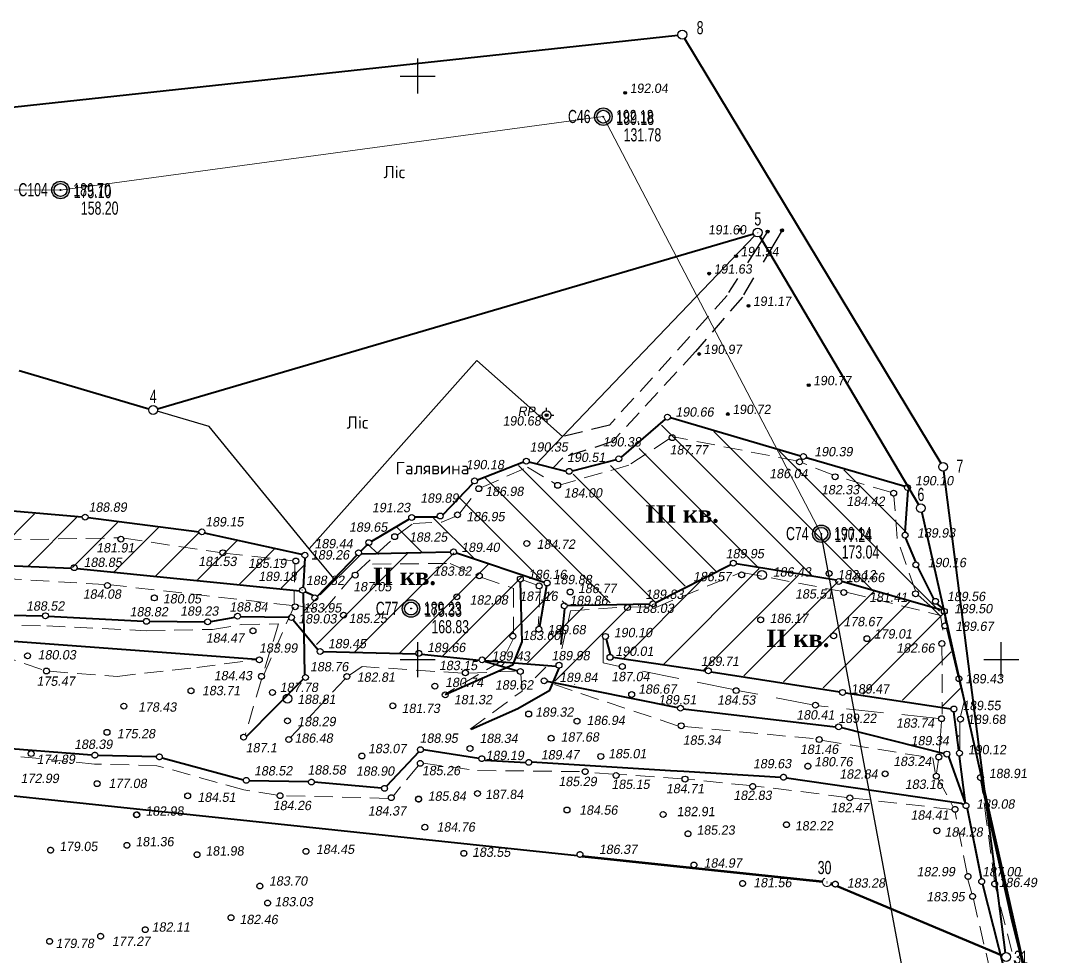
# Model space of a CAD drawing. Header units: millimetres. Extents: x 3233000 to 6468300, y 5635113 to 11269398.
# Drawn here: x 3233664 to 3234022.2, y 5635898.3 to 5636218.9 of the extents above; entities that cross this region are included whole.
import ezdxf
from ezdxf.enums import TextEntityAlignment as Align

# ---------------------------------------------------------------- set-up
doc = ezdxf.new("R2010")
doc.units = ezdxf.units.MM
doc.header["$LTSCALE"] = 2
doc.header["$PDMODE"] = 32
doc.header["$PDSIZE"] = 0.3
doc.linetypes.add('DASHED2', pattern=[9.525, 6.35, -3.175])
doc.linetypes.add('HIDDEN2', pattern=[4.7625, 3.175, -1.5875])
for name, color, linetype in [('BL', 7, 'Continuous'), ('NB', 7, 'Continuous'), ('POINT_OBJ', 7, 'Continuous'), ('ввскр.бровка', 7, 'Continuous'), ('ВЫСОТЫ', 7, 'Continuous'), ('ГРАНИЦА', 7, 'Continuous'), ('ИМЕНА', 7, 'Continuous'), ('К_РЕЛЬЕФ', 7, 'Continuous'), ('Контур запасів', 7, 'Continuous'), ('КОНТУРА_СМЕЖЕСТВ', 7, 'Continuous'), ('КОНТУРА_УГОДИЙ', 7, 'Continuous'), ('КОНТУРА_УЧАСТКОВ', 7, 'Continuous'), ('кресты', 7, 'Continuous'), ('НАДЗЕМКА', 7, 'Continuous'), ('нвскр.бровка', 7, 'Continuous'), ('ОШИБКИ', 7, 'Continuous'), ('ПИКЕТЫ', 7, 'Continuous'), ('ПРОМЫШЛЕННЫЕ', 7, 'Continuous'), ('ПУНКТЫ', 7, 'Continuous'), ('РЕЛЬЕФ', 7, 'Continuous'), ('ТОКА_СТ', 1, 'Continuous')]:
    doc.layers.add(name, color=color, linetype=linetype)
doc.layers.add('н.бровка', color=7, linetype='HIDDEN2', lineweight=20)
doc.styles.add('Bodex1', font='isocpeur.ttf', dxfattribs={"height": 1.9})
doc.styles.add('grad', font='grad.shx')
doc.styles.add('universw', font='universw.shx', dxfattribs={"oblique": 10})
doc.styles.add('user', font='symeteo.shx', dxfattribs={"height": 2.5})

# ---------------------------------------------------------------- blocks, each defined once
blk = doc.blocks.new('piket')
at = {"layer": 'ПИКЕТЫ', "linetype": 'Continuous'}
h = blk.add_hatch(color=7, dxfattribs=at)
edge = h.paths.add_edge_path()
edge.add_arc((0, 0), 0.3, 0, 360)
at = {"layer": 'ПИКЕТЫ', "color": 7, "linetype": 'Continuous'}
blk.add_circle((0, 0), 0.3, dxfattribs=at)
at = {"layer": 'ВЫСОТЫ', "style": 'universw', "oblique": 6}
blk.add_attdef('H', (1.88, -0.23), '', height=2, dxfattribs=at)
at = {"layer": 'ИМЕНА', "style": 'universw', "oblique": 10}
blk.add_attdef('NAME', text='', height=2, dxfattribs=at).set_placement((0, 2.37), align=Align.CENTER)
at = {"layer": 'ТОКА_СТ', "style": 'universw', "oblique": 6, "flags": 1}
blk.add_attdef('POINT', text='', height=2, dxfattribs=at).set_placement((0, -2.79), align=Align.CENTER)
blk = doc.blocks.new('5_1')
at = {"linetype": 'Continuous'}
h = blk.add_hatch(color=7, dxfattribs=at)
edge = h.paths.add_edge_path()
edge.add_arc((0, 0), 0.0588, 0, 360)
at = {"color": 7, "linetype": 'Continuous'}
for p, q in [((-0.75, 0), (-1.25, 0)), ((0, 0.75), (0, 1.25)), ((0.75, 0), (1.25, 0)), ((0, -0.75), (0, -1.25))]:
    blk.add_line(p, q, dxfattribs=at)
for radius in [0.75, 0.0588]:
    blk.add_circle((0, 0), radius, dxfattribs=at)
at = {"color": 7, "linetype": 'Continuous', "style": 'grad', "oblique": 10, "width": 0.7}
blk.add_attdef('P4', (2, 0.7), '', height=2.5, dxfattribs=at)
blk.add_attdef('P37', text='', height=2.5, dxfattribs=at).set_placement((-2, 0), align=Align.MIDDLE_RIGHT)
at = {"color": 7, "linetype": 'Continuous', "style": 'user', "flags": 8}
blk.add_attdef('ddddd', text='', height=2.5, dxfattribs=at).set_placement((2, 0), align=Align.MIDDLE_LEFT)
at = {"color": 7, "linetype": 'Continuous', "style": 'grad', "oblique": 10, "width": 0.7}
blk.add_attdef('P69', text='', height=2.5, dxfattribs=at).set_placement((2, -0.7), align=Align.TOP_LEFT)
blk = doc.blocks.new('89_1')
h = blk.add_hatch(color=256)
h.paths.add_polyline_path([(-1.5, 0, 1), (1.5, 0, 1)])
h.paths.add_polyline_path([(1.1, 0, -1), (-1.1, 0, -1)], flags=16)
h.paths.add_polyline_path([(0.06, 0, -1), (-0.06, 0, -1)], flags=0)
for radius in [1.5, 1.1, 0.0622]:
    blk.add_circle((0, 0), radius)
at = {"color": 7, "linetype": 'Continuous', "style": 'grad', "oblique": 10, "width": 0.7}
for tag, p in [('P37', (6.48, 0.16)), ('P4', (6.45, -2.94))]:
    blk.add_attdef(tag, text='', height=2.5, dxfattribs=at).set_placement(p, align=Align.CENTER)
at = {"color": 7, "linetype": 'Continuous', "style": 'user', "flags": 8}
blk.add_attdef('ddddd', (2.53, -1.14), '', height=2.5, dxfattribs=at)
blk = doc.blocks.new('POINTINV')
at = {"layer": 'ПУНКТЫ', "color": 0, "linetype": 'Continuous'}
blk.add_point((0, 0), dxfattribs=at)
at = {"layer": 'ВЫСОТЫ', "color": 0, "style": 'grad', "width": 0.7}
blk.add_attdef('POINT_H', (1.6, -0.8), '', height=1.65, dxfattribs=at)
at = {"layer": 'ИМЕНА', "color": 0, "style": 'grad', "width": 0.7}
blk.add_attdef('POINT_NAM', text='', height=1.65, dxfattribs=at).set_placement((-1.6, -0.8), align=Align.RIGHT)
at = {"layer": 'ОШИБКИ', "color": 0, "linetype": 'Continuous', "style": 'grad', "width": 0.7, "flags": 1}
blk.add_attdef('POINT_MX', text='', height=1.65, dxfattribs=at).set_placement((-4.2077, 4.453385), align=Align.RIGHT)
blk.add_attdef('POINT_MY', (2.8923, 4.253385), '', height=1.65, dxfattribs=at)

msp = doc.modelspace()

# ---------------------------------------------------------------- linework, layer by layer
at = {"color": 7}
for p, q in [((3233883.6, 5636080.38), (3233935.48, 5636028.5)), ((3233901.48, 5636078.22), (3233956.04, 5636023.66)), ((3233875.89, 5636072.38), (3233917.09, 5636031.18)), ((3233923.76, 5636071.65), (3233978.83, 5636016.58)), ((3233834.59, 5636066.53), (3233880.99, 5636020.14)), ((3233866.07, 5636066.48), (3233902.44, 5636030.12)), ((3233823.11, 5636062.29), (3233866.01, 5636019.39)), ((3233853.27, 5636063.56), (3233891.71, 5636025.13)), ((3233946.05, 5636065.08), (3233967.53, 5636043.6)), ((3233968.34, 5636058.51), (3233968.6, 5636058.24)), ((3233814.41, 5636055.28), (3233842.29, 5636027.4)), ((3233805.47, 5636048.51), (3233819.22, 5636034.75)), ((3233792.74, 5636045.52), (3233801.65, 5636036.61)), ((3233778.47, 5636002.59), (3233812.49, 5636036.61)), ((3233782.84, 5636039.7), (3233786.53, 5636036.01)), ((3233765.28, 5636005.12), (3233796.53, 5636036.37)), ((3233766.62, 5636022.18), (3233780.49, 5636036.05)), ((3233793.75, 5636002.16), (3233824.25, 5636032.65)), ((3233884.32, 5635998.44), (3233917.07, 5636031.19)), ((3233808.48, 5636001.18), (3233836, 5636028.7)), ((3233870.55, 5636000.38), (3233897.21, 5636027.04)), ((3233898.09, 5635996.49), (3233930.58, 5636028.98)), ((3233911.75, 5635994.43), (3233944.08, 5636026.76)), ((3233822.78, 5635999.75), (3233846.56, 5636023.54)), ((3233925.39, 5635992.36), (3233956.35, 5636023.32)), ((3233761.13, 5636016.69), (3233765.48, 5636021.03)), ((3233849.51, 5636020.18), (3233850.78, 5636018.91)), ((3233939.04, 5635990.29), (3233968.53, 5636019.78)), ((3233837.61, 5635998.88), (3233856.75, 5636018.01)), ((3233847.04, 5635992.59), (3233872.94, 5636018.49)), ((3233952.64, 5635988.18), (3233980.34, 5636015.88)), ((3233966.2, 5635986.03), (3233982.85, 5636002.67)), ((3233853.79, 5635991.48), (3233853.86, 5635991.55)), ((3233979.76, 5635983.87), (3233985.98, 5635990.09)), ((3233985.11, 5635973.5), (3233985.52, 5635973.92))]:
    msp.add_line(p, q, dxfattribs=at)
at = {"color": 10}
msp.add_line((3233785.73, 5636002), (3233786.03, 5636002.3), dxfattribs=at)
at = {"color": 1}
msp.add_line((3233828.63, 5635997.75), (3233829.51, 5635998.63), dxfattribs=at)
at = {"color": 7, "linetype": 'Continuous', "lineweight": 40}
for points in [[(3233780.7, 5636036.25), (3233811.3, 5636036.88)], [(3233813.27, 5636036.59), (3233843.39, 5636026.53)], [(3233907.33, 5636032.49), (3233881.58, 5636019.39)], [(3233943.44, 5636027.22), (3233909.17, 5636032.8)], [(3233835.09, 5636026.59), (3233835.71, 5636006.06), (3233832.45, 5635998.02), (3233809.38, 5635987.89)], [(3233979.61, 5636016.93), (3233945.34, 5636026.79)], [(3233844.15, 5636025.25), (3233841.81, 5636011.36)], [(3233879.61, 5636019.02), (3233851.26, 5636018.4)], [(3233850.36, 5636017.43), (3233849.03, 5636005.14)], [(3233818.31, 5635976.1), (3233834.34, 5635983.25), (3233845.33, 5635989.5), (3233848.55, 5635997.06)]]:
    msp.add_lwpolyline(points, dxfattribs=at)
at = {"color": 7, "linetype": 'HIDDEN2', "lineweight": 20}
for points in [[(3233784.52, 5636032.74), (3233811.17, 5636032.92), (3233820.14, 5636028.91)], [(3233872.9, 5636018.12), (3233881.62, 5636017.89), (3233910.2, 5636029.61)], [(3233911.77, 5636029.76), (3233945.14, 5636023.39)], [(3233821.98, 5636028.17), (3233832.95, 5636024.3)], [(3233836.13, 5636027.24), (3233840.69, 5636025.65)], [(3233832.89, 5636024.2), (3233832.81, 5636009)], [(3233842.01, 5636024.31), (3233841.33, 5636011.37)], [(3233947.07, 5636023.02), (3233947.31, 5636022.98), (3233979.23, 5636015.15), (3233980.01, 5636010.09)], [(3233849.36, 5636003.67), (3233852.43, 5636016.73), (3233870.97, 5636018.06)], [(3233832.69, 5636006.99), (3233829.09, 5635999.72), (3233809.71, 5635988.31)], [(3233817.97, 5635976.17), (3233835.81, 5635989.2), (3233835.33, 5635994.96)]]:
    msp.add_lwpolyline(points, dxfattribs=at)
at = {"color": 7}
for centre in [(3233812.3, 5636036.89), (3233908.18, 5636033.02), (3233844.35, 5636026.24), (3233944.34, 5636026.75), (3233850.25, 5636018.43), (3233880.61, 5636019.09), (3233841.55, 5636010.38)]:
    msp.add_circle(centre, 1.01, dxfattribs=at)
at = {"layer": 'BL'}
for p, q in [((3233651.43, 5636032.71), (3233668.68, 5636049.96)), ((3233666.56, 5636032.12), (3233683.23, 5636048.79)), ((3233681.68, 5636031.53), (3233697.26, 5636047.11)), ((3233695.98, 5636030.12), (3233711.15, 5636045.28)), ((3233710.29, 5636028.71), (3233725.04, 5636043.46)), ((3233724.59, 5636027.3), (3233738.02, 5636040.72)), ((3233738.9, 5636025.89), (3233750.93, 5636037.92)), ((3233753.2, 5636024.47), (3233761.07, 5636032.34)), ((3233760.36, 5636023.77), (3233760.56, 5636023.97)), ((3233828.47, 5635997.6), (3233829.63, 5635998.75)), ((3233840.29, 5635993.69), (3233843.97, 5635997.37))]:
    msp.add_line(p, q, dxfattribs=at)
at = {"layer": 'NB', "color": 7, "linetype": 'HIDDEN2'}
for points in [[(3233906.12, 5636124.79), (3233865.74, 5636080.39), (3233849.63, 5636076.42)], [(3233911.3, 5636124.26), (3233895.25, 5636105.57), (3233866.74, 5636074.69), (3233849.75, 5636069.19)], [(3233849.75, 5636069.19), (3233846.28, 5636065.6)], [(3233813.67, 5636031.9), (3233813.61, 5636031.83)]]:
    msp.add_lwpolyline(points, dxfattribs=at)
at = {"layer": 'POINT_OBJ', "color": 7, "linetype": 'Continuous'}
for p in [(3233677.57, 5636160.94), (3233844.2, 5636083.74, 190.68)]:
    msp.add_point(p, dxfattribs=at)
at = {"layer": 'ввскр.бровка', "color": 7, "linetype": 'Continuous', "lineweight": 40}
msp.add_line((3233823.08, 5635965.54), (3233837.12, 5635964.74), dxfattribs=at)
for points in [[(3233884.87, 5636082.42), (3233869.76, 5636069.41)], [(3233931.22, 5636069.72), (3233886.6, 5636082.86)], [(3233966.93, 5636059.29), (3233933.12, 5636069.17)], [(3233836.3, 5636067.63), (3233820.49, 5636061.44)], [(3233850.91, 5636064.42), (3233838.19, 5636067.66)], [(3233868.01, 5636068.45), (3233852.92, 5636064.61)], [(3233818.96, 5636060.39), (3233808.63, 5636049.66)], [(3233967.05, 5636043.65), (3233968.08, 5636057.96)], [(3233685.02, 5636048.84), (3233626.77, 5636053.83)], [(3233725.05, 5636043.61), (3233687.01, 5636048.62)], [(3233797.12, 5636048.13), (3233784.16, 5636040.47)], [(3233806.82, 5636048.77), (3233798.95, 5636048.76)], [(3233760.35, 5636035.99), (3233726.91, 5636043.29)], [(3233970.73, 5636033.48), (3233967.31, 5636041.66)], [(3233782.62, 5636039.26), (3233780.55, 5636037.2)], [(3233625.68, 5636033.59), (3233681.29, 5636031.32)], [(3233760.86, 5636024.71), (3233761.4, 5636034.75)], [(3233779.15, 5636035.77), (3233765.6, 5636021.62)], [(3233683.24, 5636031.19), (3233759.56, 5636023.61)], [(3233976.94, 5636020.79), (3233971.48, 5636031.79)], [(3233760.74, 5636022.76), (3233761.23, 5635994.83)], [(3233764.1, 5636021.93), (3233761.39, 5636023.17)], [(3233980.2, 5636017.42), (3233978.06, 5636019.11)], [(3233671.42, 5636014.83), (3233637.68, 5636015.61)], [(3233706.03, 5636013.08), (3233673.38, 5636014.73)], [(3233727.04, 5636012.79), (3233708.04, 5636013.02)], [(3233737.35, 5636014.44), (3233729.04, 5636012.95)], [(3233755.73, 5636014.36), (3233739.26, 5636014.65)], [(3233757.37, 5636013.57), (3233765.74, 5636003.47)], [(3233638.22, 5636007.96), (3233744.76, 5636000.15)], [(3233866.05, 5636001.76), (3233864.67, 5636006.97)], [(3233799.41, 5636001.84), (3233767.55, 5636002.63)], [(3233821.09, 5635999.71), (3233801.31, 5636001.71)], [(3233834.19, 5635996), (3233822.94, 5635999.36)], [(3233847.52, 5635997.66), (3233823.03, 5635999.56)], [(3233898.65, 5635995.97), (3233866.94, 5636000.66)], [(3233944.64, 5635988.82), (3233900.55, 5635995.68)], [(3233760.7, 5635993.33), (3233741.31, 5635973.65)], [(3233844.3, 5635992.58), (3233889.09, 5635983.51)], [(3233982.8, 5635982.99), (3233946.62, 5635988.51)], [(3233890.95, 5635983.09), (3233943.17, 5635976.93)], [(3233985.49, 5635968.9), (3233983.81, 5635982.03)], [(3233945.28, 5635976.67), (3233980.5, 5635967.77)], [(3233653.16, 5635970.11), (3233688.37, 5635967.37)], [(3233820.99, 5635966.09), (3233801.95, 5635969.06)], [(3233690.34, 5635967.25), (3233710.5, 5635966.8)], [(3233740.27, 5635958.68), (3233712.37, 5635966.23)], [(3233800.39, 5635968.31), (3233789.28, 5635956.58)], [(3233839.03, 5635964.98), (3233886.71, 5635962.02)], [(3233981.94, 5635966.75), (3233987.61, 5635950.82)], [(3233987.74, 5635950.74), (3233985.75, 5635966.91)], [(3233891.25, 5635961.74), (3233924.4, 5635959.69)], [(3233762.59, 5635958.07), (3233742.23, 5635958.41)], [(3233787.64, 5635955.88), (3233764.57, 5635957.97)], [(3233926.36, 5635959.47), (3233986.24, 5635950.75), (3233987.11, 5635950.4)], [(3234019.16, 5635842.21), (3234009.09, 5635888.81), (3234003.51, 5635911.38), (3233993.11, 5635958.58)], [(3233988.35, 5635948.98), (3233993.18, 5635924.89)], [(3233988.35, 5635948.97), (3233993.15, 5635925.03)], [(3233993.62, 5635922.96), (3234004.66, 5635879.34)]]:
    msp.add_lwpolyline(points, dxfattribs=at)
at = {"layer": 'ввскр.бровка', "color": 1, "linetype": 'Continuous', "lineweight": 40}
msp.add_lwpolyline([(3233765.55, 5636040.98), (3233765.49, 5636040.99)], dxfattribs=at)
at = {"layer": 'ввскр.бровка', "color": 7, "linetype": 'Continuous', "lineweight": 20}
for points in [[(3233980.86, 5636012.53), (3233980.57, 5636015.47)], [(3233981.26, 5636010.68), (3233985.19, 5635994.34)], [(3233985.65, 5635992.43), (3233987.31, 5635985.52)], [(3233986.05, 5635980.58), (3233987.31, 5635985.52)], [(3233985.88, 5635968.79), (3233985.88, 5635978.57)]]:
    msp.add_lwpolyline(points, dxfattribs=at)
at = {"layer": 'ввскр.бровка', "color": 7, "linetype": 'DASHED2', "lineweight": 20}
for points in [[(3233869.15, 5635997.64), (3233863.57, 5635998.92), (3233863.57, 5636007.22)], [(3233908.22, 5635989.7), (3233871.08, 5635997.22)], [(3233935.33, 5635984.47), (3233910.17, 5635989.32)], [(3233978.56, 5635979.78), (3233937.32, 5635984.12)], [(3233978.78, 5635967.6), (3233979.55, 5635978.74)], [(3233977.8, 5635961.06), (3233978.53, 5635965.6)]]:
    msp.add_lwpolyline(points, dxfattribs=at)
at = {"layer": 'ГРАНИЦА', "color": 7, "linetype": 'Continuous', "lineweight": 40}
for points in [[(3233516.13, 5636173.67), (3233889.22, 5636214.05)], [(3233891.5, 5636212.92), (3233979.32, 5636067.36)], [(3233980.28, 5636064.57), (3234001.38, 5635899.49)]]:
    msp.add_lwpolyline(points, dxfattribs=at)
at = {"layer": 'К_РЕЛЬЕФ', "linetype": 'HIDDEN2'}
for centre in [(3233689.35, 5635967.22), (3233800.89, 5635964.4), (3233752.84, 5635953.32), (3233790.95, 5635952.64)]:
    msp.add_circle(centre, 0.989, dxfattribs=at)
at = {"layer": 'Контур запасів', "color": 5, "linetype": 'Continuous', "lineweight": 15}
msp.add_lwpolyline([(3233531.12, 5636161.14), (3233677.57, 5636160.94), (3233863.62, 5636186.1), (3233938.34, 5636043.12)], dxfattribs=at)
at = {"layer": 'Контур запасів', "color": 5}
msp.add_lwpolyline([(3233976.25, 5635840.16), (3233938.34, 5636043.12)], dxfattribs=at)
at = {"layer": 'КОНТУРА_СМЕЖЕСТВ', "color": 7, "linetype": 'Continuous'}
for points in [[(3233710.77, 5636085.97), (3233915.08, 5636145.93)], [(3233917.29, 5636145.06), (3233971.68, 5636053.2)]]:
    msp.add_lwpolyline(points, dxfattribs=at)
at = {"layer": 'КОНТУРА_СМЕЖЕСТВ', "color": 7, "linetype": 'Continuous', "lineweight": 40}
for points in [[(3233663.4, 5636099.08), (3233707.87, 5636085.98)], [(3233972.78, 5636050.43), (3234022.25, 5635830.58)], [(3233481.34, 5635972.32), (3233854.71, 5635932.79)], [(3233481.34, 5635972.32), (3233854.71, 5635932.79)], [(3233856.43, 5635932.61), (3233931.02, 5635924.71), (3233938.77, 5635923.89)], [(3233940.27, 5635923.73), (3233940.33, 5635923.7)], [(3233941.66, 5635923.15), (3233942.15, 5635922.94)], [(3233943.78, 5635922.26), (3234000.33, 5635898.6)], [(3233943.78, 5635922.26), (3234000.33, 5635898.6)]]:
    msp.add_lwpolyline(points, dxfattribs=at)
at = {"layer": 'КОНТУРА_СМЕЖЕСТВ', "color": 2, "linetype": 'Continuous', "lineweight": 50}
for points in [[(3233856.43, 5635932.61), (3233931.02, 5635924.71), (3233938.77, 5635923.89)], [(3233940.27, 5635923.73), (3233940.33, 5635923.7)], [(3233941.66, 5635923.15), (3233942.15, 5635922.94)]]:
    msp.add_lwpolyline(points, dxfattribs=at)
at = {"layer": 'КОНТУРА_УГОДИЙ', "color": 7, "linetype": 'Continuous'}
for points in [[(3233840.65, 5636067.03), (3233849.63, 5636076.42), (3233915.48, 5636145.27)], [(3233915.48, 5636145.27), (3233849.63, 5636076.42)], [(3233916.52, 5636146.36), (3233916.53, 5636146.36), (3233916.53, 5636146.36)], [(3233916.52, 5636146.36), (3233916.53, 5636146.36), (3233916.53, 5636146.36)], [(3233849.63, 5636076.42), (3233820.23, 5636102.55), (3233762.83, 5636038), (3233728.5, 5636079.89), (3233710.76, 5636085.12)], [(3233771.34, 5636027.62), (3233762.83, 5636038), (3233820.23, 5636102.55), (3233849.63, 5636076.42), (3233840.65, 5636067.03)], [(3233972.44, 5636051.91), (3233972.45, 5636051.9)]]:
    msp.add_lwpolyline(points, dxfattribs=at)
at = {"layer": 'КОНТУРА_УЧАСТКОВ', "color": 7, "linetype": 'Continuous', "lineweight": 40}
for points in [[(3233710.77, 5636085.97), (3233915.08, 5636145.94)], [(3233916.52, 5636146.36), (3233916.53, 5636146.36), (3233916.53, 5636146.36)], [(3233917.29, 5636145.06), (3233971.68, 5636053.2)], [(3233938.77, 5635923.89), (3233931.02, 5635924.71), (3233856.43, 5635932.61)], [(3233940.33, 5635923.7), (3233940.27, 5635923.73)], [(3233942.15, 5635922.94), (3233941.66, 5635923.15)], [(3234000.33, 5635898.6), (3233943.78, 5635922.26)]]:
    msp.add_lwpolyline(points, dxfattribs=at)
at = {"layer": 'кресты', "color": 7, "linetype": 'Continuous'}
for p, q in [((3233800, 5636194), (3233800, 5636206)), ((3233794, 5636200), (3233806, 5636200)), ((3233800, 5635994), (3233800, 5636006)), ((3233800, 5635994), (3233800, 5636006)), ((3234000, 5635994), (3234000, 5636006)), ((3233794, 5636000), (3233806, 5636000)), ((3233994, 5636000), (3234006, 5636000))]:
    msp.add_line(p, q, dxfattribs=at)
at = {"layer": 'кресты', "color": 7}
msp.add_line((3234005.92, 5635925.72), (3234007.25, 5635926.01), dxfattribs=at)
at = {"layer": 'н.бровка', "color": 7, "linetype": 'HIDDEN2', "lineweight": 20}
for points in [[(3233929.91, 5636068.06), (3233888.26, 5636076.25)], [(3233886.31, 5636075.75), (3233872.37, 5636066.59), (3233848.98, 5636059.93)], [(3233942.27, 5636063.3), (3233931.84, 5636067.46)], [(3233962.19, 5636057.37), (3233944.06, 5636062.65)], [(3233970.59, 5636023.57), (3233964.32, 5636041.53), (3233963.26, 5636056.04)], [(3233692.73, 5636025.75), (3233636.71, 5636028.99)], [(3233757, 5636018.53), (3233694.66, 5636025.62)], [(3233595.83, 5636020.02), (3233631.42, 5636018.68), (3233635.76, 5636012.34), (3233672.85, 5636011.5), (3233707.05, 5636009.86), (3233729.69, 5636010.33), (3233739.6, 5636011.98), (3233752.34, 5636012.21), (3233747.15, 5635995.71)], [(3233979.23, 5636014.9), (3233975.53, 5636018.52), (3233971.5, 5636022.03)], [(3233747.26, 5635994.81), (3233757.52, 5636018)], [(3233979.71, 5636004.46), (3233979.82, 5635981.24)], [(3233815.34, 5635995.32), (3233781.02, 5635997.58), (3233776.62, 5635994.69)], [(3233817.35, 5635995.36), (3233834.19, 5635996.02)], [(3233775.09, 5635993.42), (3233766.84, 5635984.52), (3233756.42, 5635973.25)], [(3233889.09, 5635977.29), (3233844.42, 5635992.24)], [(3233891.3, 5635977.05), (3233936.64, 5635972.79)], [(3233938.87, 5635972.21), (3233976.62, 5635966.22), (3233977.38, 5635961.26)], [(3233938.87, 5635972.21), (3233976.62, 5635966.22), (3233977.38, 5635961.26)], [(3233751.87, 5635953.53), (3233740.42, 5635955.36), (3233710.64, 5635963.62), (3233689.28, 5635964.16), (3233651.89, 5635967.84), (3233594.57, 5635962.91), (3233568.81, 5635962.64), (3233533.67, 5635961.75), (3233518.3, 5635959.37)], [(3233800.26, 5635963.64), (3233791.66, 5635953.33)], [(3233801.87, 5635964.46), (3233820.56, 5635961.96), (3233856.25, 5635961.59)], [(3233867, 5635960.76), (3233858.37, 5635961.36)], [(3233890.64, 5635959.09), (3233868.92, 5635960.62)], [(3233913.91, 5635956.8), (3233892.59, 5635958.95)], [(3233978.31, 5635959.21), (3233983.57, 5635949.43)], [(3233997.75, 5635924.07), (3233994.99, 5635944.63), (3233993.08, 5635958.57)], [(3233947.07, 5635952.75), (3233915.83, 5635956.65)], [(3233789.99, 5635952.42), (3233753.82, 5635953.35)], [(3233983.21, 5635948.62), (3233949.03, 5635952.52)], [(3233988.37, 5635926.59), (3233984.19, 5635947.66)], [(3233988.6, 5635924.65), (3233989.95, 5635919.76)], [(3234008.26, 5635881.38), (3233998.1, 5635922.14)], [(3233990.46, 5635917.86), (3234000.17, 5635876.46), (3234007.88, 5635834.19), (3233994.47, 5635752.15)]]:
    msp.add_lwpolyline(points, dxfattribs=at)
at = {"layer": 'НАДЗЕМКА', "color": 7, "linetype": 'DASHED2'}
for points in [[(3233919.92, 5636146.68), (3233906.5, 5636125.82)], [(3233924.9, 5636147.15), (3233911.64, 5636125.02)]]:
    msp.add_lwpolyline(points, dxfattribs=at)
at = {"layer": 'нвскр.бровка', "color": 7, "linetype": 'HIDDEN2', "lineweight": 20}
for points in [[(3233821.89, 5636058.93), (3233837.67, 5636065.96), (3233847.14, 5636060.26)], [(3233814.47, 5636050.17), (3233820.32, 5636057.79)], [(3233793.01, 5636042.59), (3233798.49, 5636046.64), (3233808.25, 5636047.14), (3233812.84, 5636049)], [(3233657.74, 5636041.04), (3233697.37, 5636041.7)], [(3233699.24, 5636041.57), (3233732.24, 5636036.72)], [(3233779.01, 5636029.88), (3233791.47, 5636041.34)], [(3233733.64, 5636036.51), (3233757.23, 5636033.86)], [(3233757.87, 5636032.84), (3233757.63, 5636019.03)], [(3233758.74, 5636018.47), (3233767.69, 5636016.83), (3233777.68, 5636028.53)], [(3233638.17, 5636008.01), (3233671.78, 5635996.33)], [(3233673.76, 5635995.97), (3233696.95, 5635994.24), (3233724.28, 5635997.27), (3233744.73, 5635999.94)], [(3233746.46, 5635993.14), (3233740.91, 5635974.22)]]:
    msp.add_lwpolyline(points, dxfattribs=at)
at = {"layer": 'нвскр.бровка', "color": 7}
for centre in [(3233890.72, 5636214.21), (3233916.52, 5636146.36), (3233709.32, 5636085.55), (3233980.09, 5636066.07), (3233972.44, 5636051.9), (3233918, 5636028.99), (3233755.38, 5635986.6), (3234001.72, 5635898.02)]:
    msp.add_circle(centre, 1.51, dxfattribs=at)
at = {"layer": 'нвскр.бровка', "color": 7, "linetype": 'HIDDEN2', "lineweight": 20}
msp.add_circle((3233940.27, 5635923.73), 1.51, dxfattribs=at)
at = {"layer": 'ПИКЕТЫ', "color": 7}
for centre in [(3233885.62, 5636083.1), (3233887.26, 5636076.07), (3233837.24, 5636068), (3233868.94, 5636068.83), (3233932.22, 5636069.63), (3233851.92, 5636064.52), (3233930.88, 5636067.76), (3233819.5, 5636061.23), (3233943.06, 5636062.67), (3233820.94, 5636058.59), (3233847.99, 5636059.72), (3233963.14, 5636057.04), (3233967.88, 5636058.95), (3233686.03, 5636048.82), (3233797.95, 5636048.71), (3233807.73, 5636049.21), (3233813.65, 5636049.6), (3233726.04, 5636043.8), (3233698.28, 5636041.27), (3233783.24, 5636040.06), (3233792.12, 5636042.11), (3233837.4, 5636039.76), (3233967.07, 5636042.64), (3233733.24, 5636036.61), (3233761.33, 5636035.76), (3233779.75, 5636036.59), (3233758.24, 5636033.78), (3233970.74, 5636032.47), (3233682.28, 5636031.51), (3233778.59, 5636028.96), (3233821.13, 5636028.72), (3233911.04, 5636029.06), (3233941.02, 5636029.5), (3233693.67, 5636025.4), (3233835.19, 5636027.59), (3233841.61, 5636025.23), (3233760.56, 5636023.75), (3233813.42, 5636021.5), (3233852.29, 5636023.14), (3233946.06, 5636022.98), (3233970.64, 5636022.56), (3233709.75, 5636021.12), (3233758.01, 5636018.1), (3233764.72, 5636021.13), (3233871.95, 5636017.81), (3233977.49, 5636019.94), (3233672.41, 5636015.02), (3233738.27, 5636014.85), (3233756.74, 5636014.42), (3233774.61, 5636015.19), (3233980.52, 5636016.51), (3233707.04, 5636013.11), (3233728.03, 5636012.95), (3233917.55, 5636013.6), (3233980.72, 5636011.53), (3233743.55, 5636009.85), (3233832.65, 5636008), (3233864.37, 5636007.93), (3233942.59, 5636008.12), (3233953.99, 5636007.15), (3233979.68, 5636005.47), (3233666.29, 5636001.3), (3233745.73, 5635999.89), (3233745.73, 5635999.89), (3233766.55, 5636002.77), (3233800.38, 5636002.12), (3233822.08, 5635999.88), (3233865.93, 5636000.75), (3233848.45, 5635998.04), (3233870.16, 5635997.64), (3233672.76, 5635996.08), (3233746.45, 5635994.25), (3233761.55, 5635993.87), (3233775.75, 5635994.18), (3233816.34, 5635995.45), (3233816.34, 5635995.45), (3233835.19, 5635995.91), (3233843.32, 5635992.73), (3233899.64, 5635996.12), (3233722.32, 5635989.29), (3233722.32, 5635989.29), (3233805.91, 5635990.9), (3233909.16, 5635989.35), (3233750.23, 5635988.72), (3233809.46, 5635987.89), (3233873.35, 5635987.99), (3233873.35, 5635987.99), (3233945.64, 5635988.74), (3233699.3, 5635984.04), (3233699.3, 5635984.04), (3233791.46, 5635984.13), (3233791.46, 5635984.13), (3233890.08, 5635983.31), (3233936.33, 5635984.34), (3233936.33, 5635984.34), (3233983.81, 5635983.04), (3233755.38, 5635978.97), (3233838.04, 5635981.33), (3233854.62, 5635978.87), (3233979.57, 5635979.74), (3233986.03, 5635979.57), (3233693.53, 5635975.05), (3233890.32, 5635977.31), (3233944.3, 5635976.92), (3233740.34, 5635973.38), (3233755.81, 5635972.57), (3233845.76, 5635973.02), (3233845.76, 5635973.02), (3233937.62, 5635972.56), (3233937.62, 5635972.56), (3233667.52, 5635967.76), (3233817.94, 5635969.49), (3233981.41, 5635967.6), (3233985.69, 5635967.92), (3233780.89, 5635966.94), (3233862.76, 5635966.8), (3233862.76, 5635966.8), (3233978.62, 5635966.6), (3233960.23, 5635960.82), (3233690.13, 5635957.44), (3233868.01, 5635960.27), (3233891.63, 5635959.03), (3233977.76, 5635960.05), (3233721.17, 5635953.28), (3233820.51, 5635954.06), (3233800.3, 5635952.18), (3233948.13, 5635952.58), (3233703.61, 5635946.75), (3233851.19, 5635948.42), (3233884.13, 5635946.9), (3233802.47, 5635942.51), (3233977.98, 5635941.32)]:
    msp.add_circle(centre, 1.01, dxfattribs=at)
at = {"layer": 'ПИКЕТЫ', "linetype": 'HIDDEN2'}
for centre in [(3233985.5, 5635993.41), (3233821.98, 5635966.02), (3233933.74, 5635963.44), (3233925.39, 5635959.67), (3233992.91, 5635959.55), (3233788.63, 5635955.84), (3233914.85, 5635956.49), (3233800.33, 5635952.13), (3233987.96, 5635949.88), (3233703.74, 5635946.79), (3233984.2, 5635948.65), (3233926.41, 5635943.38), (3233892.65, 5635940.27), (3233700.33, 5635936.34), (3233674.17, 5635934.65), (3233724.4, 5635933.11), (3233761.71, 5635934.25), (3233815.82, 5635933.56), (3233855.62, 5635933.17), (3233894.69, 5635929.6), (3233988.65, 5635925.64), (3233745.9, 5635922.35), (3233911.36, 5635923.24), (3233943.14, 5635923.01), (3233993.34, 5635923.91), (3233997.78, 5635923.08), (3233990.19, 5635918.81), (3233748.56, 5635916.52), (3233736.02, 5635911.51), (3233706.61, 5635907.4), (3233673.82, 5635903.39), (3233691.32, 5635905.16)]:
    msp.add_circle(centre, 0.989, dxfattribs=at)
at = {"layer": 'ПУНКТЫ', "linetype": 'HIDDEN2'}
for centre in [(3233800.96, 5635969.12), (3233711.48, 5635966.64), (3233838.08, 5635964.73), (3233857.41, 5635961.6), (3233741.25, 5635958.58), (3233763.58, 5635957.99)]:
    msp.add_circle(centre, 0.989, dxfattribs=at)
at = {"layer": 'РЕЛЬЕФ', "color": 7, "linetype": 'Continuous', "lineweight": 40}
msp.add_line((3233886.69, 5635962.02), (3233891.25, 5635961.75), dxfattribs=at)

# ---------------------------------------------------------------- block references
at = {"layer": 'ПИКЕТЫ', "color": 4}
ref = msp.add_blockref('piket', (3233871.14, 5636194.23, 192.04), dxfattribs=dict(at, xscale=1.6, yscale=1.6, zscale=1.6))
ref.add_attrib('H', '192.04', (3233872.74, 5636194.23, 38.41), dxfattribs={"layer": 'ВЫСОТЫ', "height": 3.2, "style": 'universw', "oblique": 6})
ref = msp.add_blockref('piket', (3233910.54, 5636147.35, 191.6), dxfattribs=dict(at, xscale=1.6, yscale=1.6, zscale=1.6))
ref.add_attrib('H', '191.60', (3233899.58, 5636145.72, 38.32), dxfattribs={"layer": 'ВЫСОТЫ', "height": 3.2, "style": 'universw', "oblique": 6})
at = {"layer": 'ПИКЕТЫ', "color": 4, "xscale": 1.75, "yscale": 1.75, "zscale": 1.75}
for p in [(3233924.9, 5636147.15), (3233919.92, 5636146.68)]:
    msp.add_blockref('piket', p, dxfattribs=at)
at = {"layer": 'ПИКЕТЫ', "color": 4}
ref = msp.add_blockref('piket', (3233909.12, 5636138.26, 191.54), dxfattribs=dict(at, xscale=1.6, yscale=1.6, zscale=1.6))
ref.add_attrib('H', '191.54', (3233910.72, 5636138.26, -114.92), dxfattribs={"layer": 'ВЫСОТЫ', "height": 3.2, "style": 'universw', "oblique": 6})
ref = msp.add_blockref('piket', (3233899.93, 5636132.29, 191.63), dxfattribs=dict(at, xscale=1.6, yscale=1.6, zscale=1.6))
ref.add_attrib('H', '191.63', (3233901.53, 5636132.29, 38.33), dxfattribs={"layer": 'ВЫСОТЫ', "height": 3.2, "style": 'universw', "oblique": 6})
ref = msp.add_blockref('piket', (3233913.38, 5636121.23, 191.17), dxfattribs=dict(at, xscale=1.6, yscale=1.6, zscale=1.6))
ref.add_attrib('H', '191.17', (3233914.98, 5636121.23, 38.23), dxfattribs={"layer": 'ВЫСОТЫ', "height": 3.2, "style": 'universw', "oblique": 6})
ref = msp.add_blockref('piket', (3233896.45, 5636104.74, 190.97), dxfattribs=dict(at, xscale=1.6, yscale=1.6, zscale=1.6))
ref.add_attrib('H', '190.97', (3233898.05, 5636104.74, 38.19), dxfattribs={"layer": 'ВЫСОТЫ', "height": 3.2, "style": 'universw', "oblique": 6})
ref = msp.add_blockref('piket', (3233934.02, 5636094.04, 190.54), dxfattribs=dict(at, xscale=1.6, yscale=1.6, zscale=1.6))
ref.add_attrib('H', '190.77', (3233935.62, 5636094.04, 38.11), dxfattribs={"layer": 'ВЫСОТЫ', "height": 3.2, "style": 'universw', "oblique": 6})
ref = msp.add_blockref('piket', (3233844.2, 5636083.74, 190.68), dxfattribs=dict(at, xscale=1.6, yscale=1.6, zscale=1.6))
ref.add_attrib('H', '190.68', (3233829.19, 5636080.21, -114.41), dxfattribs={"layer": 'ВЫСОТЫ', "height": 3.2, "style": 'universw', "oblique": 6})
ref.add_attrib('NAME', 'RP', dxfattribs={"layer": 'ИМЕНА', "height": 3.2, "style": 'universw', "oblique": 10}).set_placement((3233837.27, 5636083.54, 190.68), align=Align.CENTER)
ref = msp.add_blockref('piket', (3233906.34, 5636084.16, 190.72), dxfattribs=dict(at, xscale=1.6, yscale=1.6, zscale=1.6))
ref.add_attrib('H', '190.72', (3233907.94, 5636084.16, 38.14), dxfattribs={"layer": 'ВЫСОТЫ', "height": 3.2, "style": 'universw', "oblique": 6})
at = {"layer": 'ПРОМЫШЛЕННЫЕ', "color": 7, "linetype": 'Continuous', "yscale": 2, "zscale": 2}
for p, xscale, rotation in [((3233863.62, 5636186.1), 2, 353.291126940981), ((3233677.57, 5636160.94), 2, 353.2911269466741), ((3233938.34, 5636043.12), 2, 353.291126940981), ((3233797.73, 5636017.48), 2, 353.291126940981), ((3233797.73, 5636017.48), 1.999999999985556, 353.291126940981)]:
    msp.add_blockref('89_1', p, dxfattribs=dict(at, xscale=xscale, rotation=rotation))
at = {"layer": 'ПРОМЫШЛЕННЫЕ', "color": 2, "linetype": 'Continuous', "xscale": 1.999999999985556, "yscale": 2, "zscale": 2, "rotation": 353.291126940981}
msp.add_blockref('89_1', (3233797.73, 5636017.48), dxfattribs=at)
at = {"layer": 'ПУНКТЫ', "color": 7, "linetype": 'Continuous', "zscale": 2.727815320212315}
for p, xscale, yscale, values in [((3233863.62, 5636186.09), 2.727815320212315, 2.727815320212315, {'POINT_NAM': 'C46', 'POINT_H': '192.18'}), ((3233677.59, 5636160.98), 2.727815320212315, 2.727815320212315, {'POINT_NAM': 'C104', 'POINT_H': '189.70'}), ((3233938.35, 5636043.11), 2.727815320212315, 2.727815320212315, {'POINT_NAM': 'C74', 'POINT_H': '190.14'}), ((3233797.74, 5636017.49), 2.727815320212315, 2.727815320212315, {'POINT_NAM': 'C77', 'POINT_H': '189.23'}), ((3233797.74, 5636017.49), 2.727815320249647, 2.727815319783986, {'POINT_NAM': 'C77', 'POINT_H': '189.23'})]:
    msp.add_blockref('POINTINV', p, dxfattribs=dict(at, xscale=xscale, yscale=yscale)).add_auto_attribs(values)
at = {"layer": 'ПУНКТЫ', "color": 7, "linetype": 'Continuous', "xscale": 2, "yscale": 2, "zscale": 2, "rotation": 0.7079295605870272}
msp.add_blockref('5_1', (3233844.2, 5636083.74), dxfattribs=at)

# ---------------------------------------------------------------- texts
at = {"linetype": 'ByBlock', "char_height": 6, "width": 27.08, "attachment_point": 1}
for s, insert in [('\\pt120;{\\fTimes New Roman|b1|i0|c0|p18;III \\fTimes New Roman|b1|i0|c204|p18;кв.}', (3233878, 5636052.91)), ('\\pt120;{\\fTimes New Roman|b1|i0|c0|p18;II \\fTimes New Roman|b1|i0|c204|p18;кв.}', (3233784.59, 5636031.55)), ('\\pt120;{\\fTimes New Roman|b1|i0|c0|p18;II \\fTimes New Roman|b1|i0|c204|p18;кв.}', (3233919.43, 5636010.29))]:
    msp.add_mtext(s, dxfattribs=dict(at, insert=insert))
at = {"color": 7, "style": 'universw', "oblique": 10}
for tag, p in [('189.40', (3233821.51, 5636036.88, 327.28)), ('189.95', (3233912.12, 5636034.71, 327.28)), ('189.66', (3233953.36, 5636026.52, 327.28)), ('189.88', (3233853.12, 5636025.82, 327.28)), ('189.83', (3233884.55, 5636020.78, 327.28)), ('189.86', (3233858.57, 5636018.65, 327.28))]:
    msp.add_attdef(tag, text='', height=3.2, dxfattribs=at).set_placement(p, align=Align.CENTER)
at = {"style": 'universw', "oblique": 10}
msp.add_attdef('189.68', text='', height=3.2, dxfattribs=at).set_placement((3233851.01, 5636008.65, 327.28), align=Align.CENTER)
at = {"layer": 'NB', "color": 7, "linetype": 'Continuous', "char_height": 4.2481, "width": 11.8998, "attachment_point": 1, "style": 'Bodex1'}
for s, insert in [('{\\fISOCPEUR|b0|i0|c204|p34;Ліс}', (3233788.27, 5636169.24)), ('{\\fISOCPEUR|b0|i0|c204|p34;Ліс}', (3233775.64, 5636083.39)), ('{\\fISOCPEUR|b0|i0|c204|p34;Галявина}', (3233792.45, 5636067.73))]:
    msp.add_mtext(s, dxfattribs=dict(at, insert=insert))
at = {"layer": 'ВЫСОТЫ', "color": 0, "style": 'grad', "width": 0.7}
for tag, p in [('189.18', (3233868.16, 5636183.27)), ('175.10', (3233682.14, 5636158.16)), ('177.24', (3233942.9, 5636040.29)), ('175.33', (3233802.29, 5636014.66))]:
    msp.add_attdef(tag, p, '', height=4.5, dxfattribs=at)
at = {"layer": 'ВЫСОТЫ', "color": 7, "style": 'universw', "oblique": 10}
for tag, p in [('190.66', (3233894.88, 5636083.27, 327.28)), ('190.38', (3233869.96, 5636073.03, 327.28)), ('190.35', (3233844.91, 5636071.27, 327.28)), ('190.39', (3233942.49, 5636069.66, 327.28)), ('190.51', (3233857.77, 5636067.72, 327.28)), ('190.18', (3233823.01, 5636065.23, 327.28)), ('190.10', (3233977.02, 5636059.7, 327.28)), ('186.98', (3233829.69, 5636056.04, 327.28)), ('184.00', (3233856.64, 5636055.54, 327.28)), ('189.89', (3233807.43, 5636053.75, 327.28)), ('188.89', (3233693.72, 5636050.64, 327.28)), ('191.23', (3233790.86, 5636050.51, 327.28)), ('189.15', (3233733.73, 5636045.61, 327.28)), ('186.95', (3233823.24, 5636047.4, 327.28)), ('189.65', (3233783.02, 5636043.8, 327.28)), ('189.93', (3233977.7, 5636041.81, 327.28)), ('189.44', (3233771.18, 5636038.14, 327.28)), ('188.25', (3233803.6, 5636040.38, 327.28)), ('184.72', (3233847.34, 5636037.95, 327.28)), ('181.91', (3233696.37, 5636036.7, 327.28)), ('189.26', (3233769.97, 5636034.29, 327.28)), ('188.85', (3233692.02, 5636031.75, 327.28)), ('181.53', (3233731.34, 5636032.04, 327.28)), ('185.19', (3233748.41, 5636031.4, 327.28)), ('190.16', (3233981.37, 5636031.65, 327.28)), ('189.18', (3233751.94, 5636026.91, 327.28)), ('183.82', (3233811.85, 5636028.71, 327.28)), ('186.16', (3233844.4, 5636027.57, 327.28)), ('186.43', (3233928.26, 5636028.44, 327.28)), ('182.12', (3233950.4, 5636027.47, 327.28)), ('188.82', (3233768.25, 5636025.56, 327.28)), ('187.05', (3233784.44, 5636023.37, 327.28)), ('186.77', (3233861.5, 5636022.76, 327.28)), ('184.08', (3233691.76, 5636020.84, 327.28)), ('180.05', (3233719.21, 5636019.23, 327.28)), ('187.16', (3233841.39, 5636020.12, 327.28)), ('189.56', (3233987.96, 5636020.03, 327.28)), ('188.52', (3233672.33, 5636016.76, 327.28)), ('188.84', (3233742.01, 5636016.44, 327.28)), ('183.95', (3233767.28, 5636016.12, 327.28)), ('182.08', (3233824.34, 5636018.83, 327.28)), ('189.50', (3233990.38, 5636015.86, 327.28)), ('188.82', (3233707.8, 5636014.77, 327.28)), ('189.23', (3233725.13, 5636015.03, 327.28)), ('189.03', (3233765.62, 5636012.36, 327.28)), ('185.25', (3233782.9, 5636012.49, 327.28)), ('178.67', (3233952.47, 5636011.41, 327.28)), ('189.67', (3233990.82, 5636009.81, 327.28)), ('184.47', (3233733.93, 5636005.8, 327.28)), ('183.60', (3233842.38, 5636006.67, 327.28)), ('190.10', (3233873.78, 5636007.66, 327.28)), ('183.99', (3233752.18, 5636002.35, 327.28)), ('189.45', (3233775.77, 5636003.87, 327.28)), ('189.66', (3233809.77, 5636002.54, 327.28)), ('190.01', (3233874.3, 5636001.25, 327.28)), ('180.03', (3233676.3, 5636000.02, 327.28)), ('189.43', (3233831.9, 5635999.63, 327.28)), ('189.98', (3233852.39, 5635999.74, 327.28)), ('189.71', (3233903.57, 5635997.82, 327.28)), ('188.76', (3233769.66, 5635995.96, 327.28)), ('183.15', (3233813.85, 5635996.36, 327.28)), ('175.47', (3233675.93, 5635990.99, 327.28)), ('184.43', (3233736.67, 5635992.88, 327.28)), ('182.81', (3233785.67, 5635992.36, 151.47)), ('189.84', (3233855.09, 5635992.3, 327.28)), ('187.04', (3233872.93, 5635992.57, 327.28)), ('183.71', (3233732.61, 5635987.77, 327.28)), ('187.78', (3233759.27, 5635988.88, 327.28)), ('189.62', (3233833.02, 5635989.71, 327.28)), ('186.67', (3233882.13, 5635988.28, 327.28)), ('188.81', (3233765.31, 5635984.78, 151.47)), ('181.32', (3233818.94, 5635984.67, 151.47)), ('189.51', (3233888.97, 5635984.61, 327.28)), ('184.53', (3233909.17, 5635984.51, 327.28)), ('178.43', (3233710.73, 5635982.12, 327.28)), ('181.73', (3233801.05, 5635981.67, 151.47)), ('189.32', (3233846.82, 5635980.4, 327.28)), ('188.29', (3233765.31, 5635977.15, 151.47)), ('186.94', (3233864.45, 5635977.55, 327.28)), ('180.41', (3233936.31, 5635979.44, 327.28)), ('175.28', (3233703.43, 5635972.99, 327.28)), ('186.48', (3233764.33, 5635971.48, 151.47)), ('188.34', (3233827.73, 5635971.39, 327.28)), ('185.34', (3233897.4, 5635970.78, 327.28)), ('187.1', (3233746.4, 5635968.19, 327.28)), ('183.07', (3233789.54, 5635967.9, 327.28)), ('185.01', (3233871.85, 5635966.14, 327.28)), ('185.01', (3233871.85, 5635966.14, 327.28)), ('181.46', (3233937.6, 5635967.66, 327.28)), ('181.46', (3233937.6, 5635967.66, 327.28))]:
    msp.add_attdef(tag, text='', height=3.2, dxfattribs=at).set_placement(p, align=Align.CENTER)
at = {"layer": 'ВЫСОТЫ', "style": 'universw', "oblique": 10}
for tag, p in [('187.77', (3233892.9, 5636070.29, 327.28)), ('186.04', (3233927.07, 5636062.16, 327.28)), ('182.33', (3233944.79, 5636056.61, 327.28)), ('184.42', (3233953.51, 5636052.66, 327.28)), ('186.57', (3233900.92, 5636026.84, 327.28)), ('185.51', (3233935.91, 5636020.91, 327.28)), ('181.41', (3233961.29, 5636019.76, 327.28)), ('188.03', (3233881.22, 5636015.97, 327.28)), ('186.17', (3233927.2, 5636012.53, 327.28)), ('179.01', (3233962.88, 5636007.21, 327.28)), ('182.66', (3233970.58, 5636002.35, 327.28)), ('180.74', (3233815.94, 5635990.57, 327.28)), ('183.74', (3233970.47, 5635976.63, 327.28)), ('175.28', (3233703.43, 5635972.99, 327.28)), ('189.34', (3233975.51, 5635970.59, 327.28)), ('174.89', (3233675.96, 5635964.22, 327.28)), ('183.24', (3233969.53, 5635963.49, 327.28)), ('182.84', (3233951.09, 5635959.15, 327.28)), ('172.99', (3233670.43, 5635957.66, 327.28)), ('177.08', (3233700.56, 5635955.95, 327.28)), ('183.16', (3233973.52, 5635955.67, 327.28)), ('184.51', (3233731.07, 5635951.22, 327.28)), ('184.71', (3233891.64, 5635954.19, 327.28)), ('184.26', (3233756.89, 5635948.37, 327.28)), ('182.47', (3233948.11, 5635947.67, 327.28)), ('189.08', (3233998.01, 5635948.88, 327.28)), ('184.56', (3233861.93, 5635946.8, 327.28)), ('184.41', (3233975.48, 5635945.09, 327.28)), ('184.76', (3233813.04, 5635941.02, 327.28)), ('184.28', (3233987.11, 5635939.28, 327.28))]:
    msp.add_attdef(tag, text='', height=3.2, dxfattribs=at).set_placement(p, align=Align.CENTER)
at = {"layer": 'ВЫСОТЫ', "style": 'universw', "oblique": 6}
for tag, p in [('189.43', (3233987.7, 5635991.82, 188.91)), ('188.91', (3233995.85, 5635959.35, 188.91)), ('187.84', (3233823.2, 5635952.2, 185.23)), ('182.98', (3233706.76, 5635946.47, 182.98)), ('182.98', (3233706.76, 5635946.47, 182.98)), ('182.91', (3233888.83, 5635946.31, 185.23)), ('182.22', (3233929.39, 5635941.4, 182.22)), ('185.23', (3233895.67, 5635939.96, 185.23)), ('179.05', (3233677.24, 5635934.33, 179.05)), ('181.36', (3233703.34, 5635935.98, 181.36)), ('181.98', (3233727.34, 5635932.8, 181.98))]:
    msp.add_attdef(tag, p, '', height=3.2, dxfattribs=at)
at = {"layer": 'ВЫСОТЫ', "color": 7, "style": 'universw', "oblique": 6}
for tag, p in [('189.47', (3233948.62, 5635988.35, 189.15)), ('189.55', (3233986.79, 5635982.65, 189.15)), ('189.22', (3233944.22, 5635978.26, 189.15)), ('189.68', (3233988.47, 5635977.92, 189.15)), ('190.12', (3233988.66, 5635967.53, 189.15))]:
    msp.add_attdef(tag, p, '', height=3.2, dxfattribs=at)
at = {"layer": 'ИМЕНА', "color": 0, "style": 'grad', "width": 0.7}
for tag, p in [('8', (3233897.96, 5636214.35)), ('131.78', (3233883.48, 5636177.61)), ('158.20', (3233697.45, 5636152.49)), ('5', (3233917.74, 5636148.8)), ('4', (3233710.53, 5636087.99)), ('7', (3233987.01, 5636064.03)), ('6', (3233973.66, 5636054.34)), ('173.04', (3233958.21, 5636034.63)), ('168.83', (3233817.6, 5636009)), ('30', (3233941.81, 5635926.46)), ('31', (3234009.12, 5635895.71))]:
    msp.add_attdef(tag, text='', height=4.5, dxfattribs=at).set_placement(p, align=Align.RIGHT)
at = {"layer": 'ИМЕНА', "style": 'universw', "oblique": 10}
for tag, p in [('188.39', (3233688.8, 5635969.37, 327.28)), ('188.95', (3233807.2, 5635971.45, 327.28)), ('187.68', (3233855.56, 5635971.86)), ('189.19', (3233829.84, 5635965.53, 327.28)), ('189.47', (3233848.75, 5635965.75, 327.28)), ('180.76', (3233942.49, 5635963.38)), ('188.52', (3233750.46, 5635960.26, 327.28)), ('188.58', (3233768.78, 5635960.57, 327.28)), ('188.90', (3233785.39, 5635960.18, 327.28)), ('185.26', (3233807.99, 5635960.34, 327.28)), ('185.29', (3233854.79, 5635956.6, 327.28)), ('185.15', (3233872.95, 5635955.62, 327.28)), ('185.84', (3233809.99, 5635951.58, 327.28)), ('184.71', (3233891.64, 5635954.19, 327.28)), ('182.83', (3233914.76, 5635951.87, 327.28)), ('182.47', (3233948.11, 5635947.67, 327.28)), ('184.37', (3233789.47, 5635946.53, 327.28)), ('184.45', (3233771.69, 5635933.38, 188.26)), ('186.37', (3233868.65, 5635933.35)), ('183.55', (3233825.21, 5635932.37)), ('184.97', (3233904.54, 5635928.67)), ('183.70', (3233755.58, 5635922.5, 183.7)), ('182.99', (3233977.58, 5635925.7, 327.28)), ('187.00', (3234000.04, 5635925.69, 327.28)), ('181.56', (3233921.58, 5635921.93, 327.28)), ('183.28', (3233953.64, 5635921.81, 327.28)), ('186.49', (3234005.68, 5635921.98, 188.64)), ('183.03', (3233757.49, 5635915.39)), ('183.95', (3233980.9, 5635917.11, 327.28)), ('182.46', (3233745.47, 5635909.3)), ('182.11', (3233715.4, 5635906.72, 182.11)), ('179.78', (3233682.45, 5635901.1, 179.78)), ('177.27', (3233701.74, 5635901.83, 327.28))]:
    msp.add_attdef(tag, text='', height=3.2, dxfattribs=at).set_placement(p, align=Align.CENTER)
at = {"layer": 'ИМЕНА', "color": 7, "style": 'universw', "oblique": 10}
msp.add_attdef('189.63', text='', height=3.2, dxfattribs=at).set_placement((3233921.46, 5635962.72, 327.28), align=Align.CENTER)

doc.saveas('drawing.dxf')
